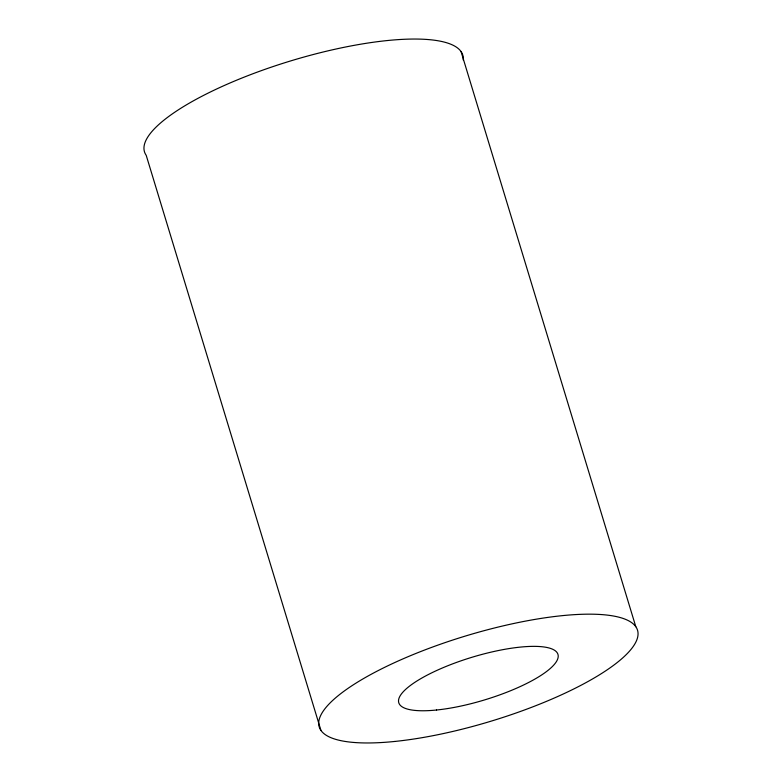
<?xml version="1.0" encoding="UTF-8"?>
<svg xmlns="http://www.w3.org/2000/svg" width="782" height="782" viewBox="0 0 782 782"><rect width="100%" height="100%" fill="white"/><g stroke="black" fill="none" stroke-linecap="round" stroke-linejoin="round"><path stroke-width="1.17" d="M461.057 51.553L635.795 626.685M320.943 730.447L146.205 155.315A166.341 44.457 -16.9 0 1 292.448 60.38A166.341 44.457 -16.9 0 1 463.247 59.999M394.675 741.463A166.341 44.457 -16.9 0 0 637.985 635.131A166.341 44.457 -16.9 0 0 402.437 659.109A166.341 44.457 -16.9 0 0 394.675 741.463M436.522 710.017A83.166 22.228 -16.9 0 0 558.182 656.851A83.166 22.228 -16.9 0 0 440.403 668.835A83.166 22.228 -16.9 0 0 436.522 710.017"/></g></svg>
